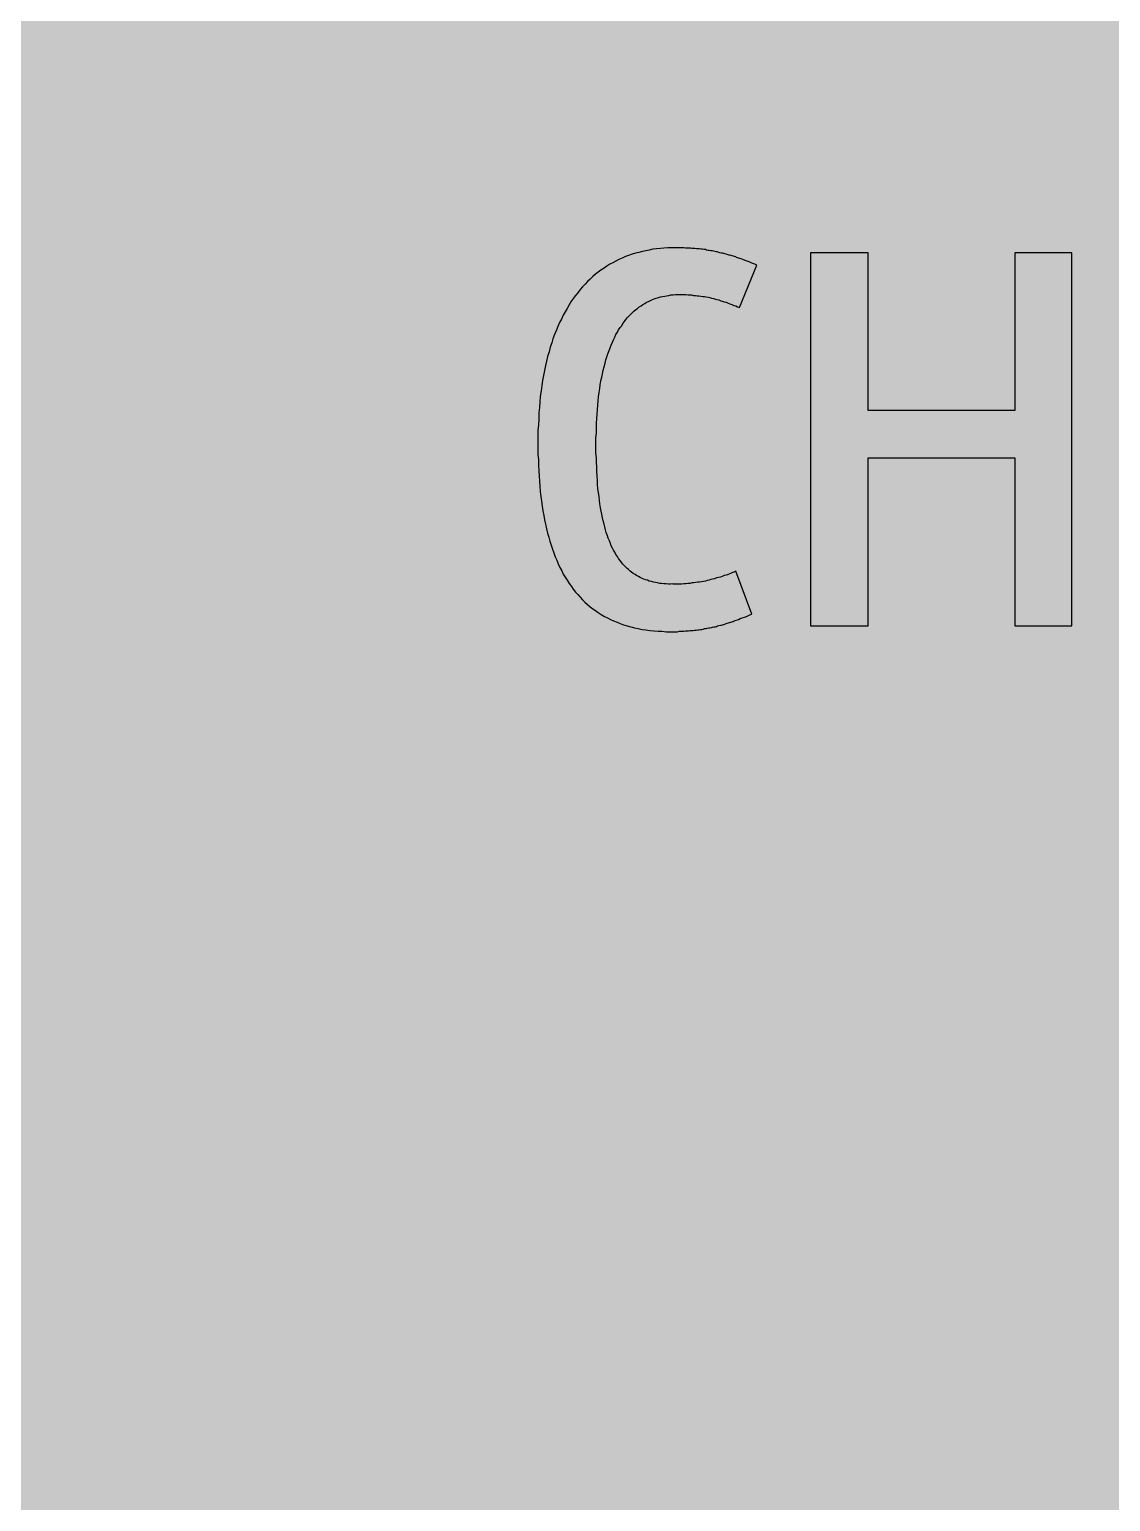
# Model space of a CAD drawing. Header units: millimetres. Extents: x 0 to 212, y 0 to 116.
# Drawn here: x 46.01 to 53.16, y 77.52 to 87.26 of the extents above; entities that cross this region are included whole.
import ezdxf

# ---------------------------------------------------------------- set-up
doc = ezdxf.new("R2010")
doc.units = ezdxf.units.MM

msp = doc.modelspace()

# ---------------------------------------------------------------- hatches: boundary and pattern name
for color, points in [(254, [(14.1633, 0.0536), (13.9878, 0.0533), (13.8125, 0.0559), (13.6373, 0.061), (13.462, 0.0686), (13.2893, 0.0787), (13.114, 0.0914), (12.9413, 0.1041), (12.7686, 0.1219), (12.5959, 0.1397), (12.4231, 0.16), (12.2504, 0.1829), (12.0777, 0.2057), (11.9075, 0.2337), (11.7373, 0.2616), (11.5672, 0.2921), (11.397, 0.3251), (11.2268, 0.3607), (11.0592, 0.3988), (10.8915, 0.4369), (10.7239, 0.4775), (10.5562, 0.5207), (10.3886, 0.5664), (10.2235, 0.6121), (10.0584, 0.6629), (9.8933, 0.7137), (9.7307, 0.7671), (9.5682, 0.8204), (9.4056, 0.8788), (9.2431, 0.9373), (9.083, 0.9982), (8.923, 1.0617), (8.763, 1.1252), (8.6055, 1.1938), (8.4455, 1.2624), (8.2906, 1.331), (8.1331, 1.4046), (7.9781, 1.4783), (7.8232, 1.5545), (7.6708, 1.6332), (7.5184, 1.7145), (7.366, 1.7958), (7.2161, 1.8796), (7.0663, 1.966), (6.919, 2.0523), (6.7716, 2.1438), (6.6243, 2.2352), (6.4795, 2.3266), (6.3348, 2.4232), (6.19, 2.5197), (6.0477, 2.6187), (5.908, 2.7178), (5.7683, 2.8194), (5.6286, 2.9235), (5.4915, 3.0302), (5.3543, 3.1369), (5.2197, 3.2461), (5.0851, 3.3579), (4.953, 3.4722), (4.8209, 3.5865), (4.6914, 3.7033), (4.5644, 3.8202), (4.4348, 3.9395), (4.3104, 4.0615), (4.1859, 4.1859), (4.0615, 4.3104), (3.9395, 4.4348), (3.8202, 4.5618), (3.7033, 4.6914), (3.5865, 4.8209), (3.4722, 4.953), (3.3579, 5.0851), (3.2487, 5.2197), (3.1369, 5.3543), (3.0302, 5.4915), (2.9235, 5.6286), (2.8194, 5.7683), (2.7178, 5.908), (2.6187, 6.0477), (2.5197, 6.19), (2.4232, 6.3348), (2.3266, 6.477), (2.2352, 6.6243), (2.1438, 6.7691), (2.0523, 6.919), (1.966, 7.0663), (1.8796, 7.2161), (1.7958, 7.366), (1.7145, 7.5184), (1.6332, 7.6708), (1.5545, 7.8232), (1.4783, 7.9781), (1.4046, 8.1331), (1.331, 8.2906), (1.2598, 8.4455), (1.1913, 8.603), (1.1252, 8.763), (1.0592, 8.923), (0.9982, 9.083), (0.9373, 9.2431), (0.8763, 9.4056), (0.8204, 9.5682), (0.7645, 9.7307), (0.7112, 9.8933), (0.6604, 10.0584), (0.6121, 10.2235), (0.5639, 10.3911), (0.5207, 10.5562), (0.4775, 10.7239), (0.4343, 10.8915), (0.3962, 11.0592), (0.3607, 11.2268), (0.3251, 11.397), (0.2921, 11.5672), (0.2616, 11.7373), (0.2311, 11.9075), (0.2057, 12.0802), (0.1803, 12.2504), (0.1575, 12.4231), (0.1372, 12.5959), (0.1194, 12.7686), (0.1041, 12.9413), (0.0889, 13.1166), (0.0787, 13.2893), (0.0686, 13.4645), (0.061, 13.6373), (0.0559, 13.8125), (0.0508, 13.9878), (0.0508, 14.163), (0.0522, 102.3592), (0.0508, 102.5322), (0.0559, 102.7074), (0.061, 102.8827), (0.0686, 103.058), (0.0787, 103.2307), (0.0889, 103.4059), (0.1041, 103.5787), (0.1194, 103.7514), (0.1372, 103.9241), (0.1575, 104.0968), (0.1803, 104.2695), (0.2057, 104.4423), (0.2311, 104.6124), (0.2616, 104.7826), (0.2921, 104.9528), (0.3251, 105.123), (0.3607, 105.2932), (0.3962, 105.4608), (0.4343, 105.6284), (0.4775, 105.7961), (0.5207, 105.9637), (0.5639, 106.1314), (0.6121, 106.2965), (0.6604, 106.4616), (0.7112, 106.6267), (0.7645, 106.7892), (0.8204, 106.9518), (0.8763, 107.1143), (0.9373, 107.2769), (0.9982, 107.4369), (1.0592, 107.5969), (1.1252, 107.757), (1.1913, 107.9144), (1.2598, 108.0745), (1.331, 108.2294), (1.4046, 108.3869), (1.4783, 108.5418), (1.5545, 108.6968), (1.6332, 108.8492), (1.7145, 109.0016), (1.7958, 109.154), (1.8796, 109.3038), (1.966, 109.4537), (2.0523, 109.601), (2.1438, 109.7483), (2.2352, 109.8956), (2.3266, 110.0404), (2.4232, 110.1852), (2.5197, 110.33), (2.6187, 110.4722), (2.7178, 110.6119), (2.8194, 110.7516), (2.9235, 110.8913), (3.0302, 111.0285), (3.1369, 111.1656), (3.2487, 111.3003), (3.3579, 111.4349), (3.4722, 111.567), (3.5865, 111.699), (3.7033, 111.8286), (3.8202, 111.9556), (3.9395, 112.0851), (4.0615, 112.2096), (4.1859, 112.334), (4.3104, 112.4585), (4.4348, 112.5804), (4.5644, 112.6998), (4.6914, 112.8166), (4.8209, 112.9335), (4.953, 113.0478), (5.0851, 113.1621), (5.2197, 113.2713), (5.3543, 113.3831), (5.4915, 113.4897), (5.6286, 113.5964), (5.7683, 113.7006), (5.908, 113.8022), (6.0477, 113.9012), (6.19, 114.0003), (6.3348, 114.0968), (6.4795, 114.1933), (6.6243, 114.2848), (6.7716, 114.3762), (6.919, 114.4676), (7.0663, 114.554), (7.2161, 114.6404), (7.366, 114.7242), (7.5184, 114.8055), (7.6708, 114.8867), (7.8232, 114.9655), (7.9781, 115.0417), (8.1331, 115.1153), (8.2906, 115.189), (8.4455, 115.2601), (8.6055, 115.3287), (8.763, 115.3947), (8.923, 115.4608), (9.083, 115.5217), (9.2431, 115.5827), (9.4056, 115.6437), (9.5682, 115.6995), (9.7307, 115.7554), (9.8933, 115.8088), (10.0584, 115.8596), (10.2235, 115.9078), (10.3886, 115.9561), (10.5562, 115.9993), (10.7239, 116.0424), (10.8915, 116.0856), (11.0592, 116.1237), (11.2268, 116.1593), (11.397, 116.1948), (11.5672, 116.2279), (11.7373, 116.2583), (11.9075, 116.2888), (12.0777, 116.3142), (12.2504, 116.3396), (12.4231, 116.3625), (12.5959, 116.3828), (12.7686, 116.4006), (12.9413, 116.4158), (13.114, 116.4311), (13.2893, 116.4412), (13.462, 116.4514), (13.6373, 116.459), (13.8125, 116.4641), (13.9878, 116.4692), (14.163, 116.4692), (197.6078, 116.4703), (197.7822, 116.4692), (197.9574, 116.4641), (198.1327, 116.459), (198.3054, 116.4514), (198.4807, 116.4412), (198.6534, 116.4311), (198.8287, 116.4158), (199.0014, 116.4006), (199.1741, 116.3828), (199.3468, 116.3625), (199.5195, 116.3396), (199.6897, 116.3142), (199.8624, 116.2888), (200.0326, 116.2583), (200.2028, 116.2279), (200.373, 116.1948), (200.5432, 116.1593), (200.7108, 116.1237), (200.8784, 116.0856), (201.0461, 116.0424), (201.2137, 115.9993), (201.3788, 115.9561), (201.5465, 115.9078), (201.7116, 115.8596), (201.8767, 115.8088), (202.0392, 115.7554), (202.2018, 115.6995), (202.3643, 115.6437), (202.5269, 115.5827), (202.6869, 115.5217), (202.8469, 115.4608), (203.007, 115.3947), (203.167, 115.3287), (203.3245, 115.2601), (203.4794, 115.189), (203.6369, 115.1153), (203.7918, 115.0417), (203.9468, 114.9655), (204.0992, 114.8867), (204.2516, 114.8055), (204.404, 114.7242), (204.5538, 114.6404), (204.7037, 114.554), (204.8535, 114.4676), (205.0009, 114.3762), (205.1456, 114.2848), (205.293, 114.1933), (205.4352, 114.0968), (205.58, 114.0003), (205.7222, 113.9012), (205.8619, 113.8022), (206.0016, 113.7006), (206.1413, 113.5964), (206.2785, 113.4897), (206.4156, 113.3831), (206.5503, 113.2713), (206.6849, 113.1621), (206.817, 113.0478), (206.949, 112.9335), (207.0786, 112.8166), (207.2081, 112.6998), (207.3351, 112.5804), (207.4596, 112.4585), (207.584, 112.334), (207.7085, 112.2096), (207.8304, 112.0851), (207.9498, 111.9556), (208.0666, 111.8286), (208.1835, 111.699), (208.2978, 111.567), (208.4121, 111.4349), (208.5238, 111.3003), (208.6331, 111.1656), (208.7397, 111.0285), (208.8464, 110.8913), (208.9506, 110.7516), (209.0522, 110.6119), (209.1512, 110.4722), (209.2503, 110.33), (209.3468, 110.1852), (209.4433, 110.0404), (209.5348, 109.8956), (209.6262, 109.7483), (209.7176, 109.601), (209.804, 109.4537), (209.8904, 109.3038), (209.9742, 109.154), (210.0555, 109.0016), (210.1367, 108.8492), (210.2155, 108.6968), (210.2917, 108.5418), (210.3653, 108.3869), (210.439, 108.2294), (210.5076, 108.0745), (210.5762, 107.9144), (210.6447, 107.757), (210.7082, 107.5969), (210.7717, 107.4369), (210.8327, 107.2769), (210.8911, 107.1143), (210.9495, 106.9518), (211.0029, 106.7892), (211.0562, 106.6267), (211.107, 106.4616), (211.1578, 106.2965), (211.2035, 106.1314), (211.2493, 105.9637), (211.2924, 105.7961), (211.3331, 105.6284), (211.3712, 105.4608), (211.4093, 105.2932), (211.4448, 105.123), (211.4779, 104.9528), (211.5083, 104.7826), (211.5363, 104.6124), (211.5642, 104.4423), (211.5871, 104.2695), (211.6099, 104.0968), (211.6303, 103.9241), (211.648, 103.7514), (211.6658, 103.5787), (211.6785, 103.4059), (211.6912, 103.2307), (211.7014, 103.058), (211.709, 102.8827), (211.7141, 102.7074), (211.7166, 102.5322), (211.7166, 102.3569), (211.7189, 14.1647), (211.7166, 13.9878), (211.7141, 13.8125), (211.709, 13.6373), (211.7014, 13.4645), (211.6912, 13.2893), (211.6785, 13.1166), (211.6658, 12.9413), (211.648, 12.7686), (211.6303, 12.5959), (211.6099, 12.4231), (211.5871, 12.2504), (211.5642, 12.0802), (211.5363, 11.9075), (211.5083, 11.7373), (211.4779, 11.5672), (211.4448, 11.397), (211.4093, 11.2268), (211.3712, 11.0592), (211.3331, 10.8915), (211.2924, 10.7239), (211.2493, 10.5562), (211.2035, 10.3911), (211.1578, 10.2235), (211.107, 10.0584), (211.0562, 9.8933), (211.0029, 9.7307), (210.9495, 9.5682), (210.8911, 9.4056), (210.8327, 9.2431), (210.7717, 9.083), (210.7082, 8.923), (210.6447, 8.763), (210.5762, 8.603), (210.5076, 8.4455), (210.439, 8.2906), (210.3653, 8.1331), (210.2917, 7.9781), (210.2155, 7.8232), (210.1367, 7.6708), (210.0555, 7.5184), (209.9742, 7.366), (209.8904, 7.2161), (209.804, 7.0663), (209.7176, 6.919), (209.6262, 6.7691), (209.5348, 6.6243), (209.4433, 6.477), (209.3468, 6.3348), (209.2503, 6.19), (209.1512, 6.0477), (209.0522, 5.908), (208.9506, 5.7683), (208.8464, 5.6286), (208.7397, 5.4915), (208.6331, 5.3543), (208.5238, 5.2197), (208.4121, 5.0851), (208.2978, 4.953), (208.1835, 4.8209), (208.0666, 4.6914), (207.9498, 4.5618), (207.8304, 4.4348), (207.7085, 4.3104), (207.584, 4.1859), (207.4596, 4.0615), (207.3351, 3.9395), (207.2081, 3.8202), (207.0786, 3.7033), (206.949, 3.5865), (206.817, 3.4722), (206.6849, 3.3579), (206.5503, 3.2461), (206.4156, 3.1369), (206.2785, 3.0302), (206.1413, 2.9235), (206.0016, 2.8194), (205.8619, 2.7178), (205.7222, 2.6187), (205.58, 2.5197), (205.4352, 2.4232), (205.293, 2.3266), (205.1456, 2.2352), (205.0009, 2.1438), (204.8535, 2.0523), (204.7037, 1.966), (204.5538, 1.8796), (204.404, 1.7958), (204.2516, 1.7145), (204.0992, 1.6332), (203.9468, 1.5545), (203.7918, 1.4783), (203.6369, 1.4046), (203.4794, 1.331), (203.3245, 1.2624), (203.167, 1.1938), (203.007, 1.1252), (202.8469, 1.0617), (202.6869, 0.9982), (202.5269, 0.9373), (202.3643, 0.8788), (202.2018, 0.8204), (202.0392, 0.7671), (201.8767, 0.7137), (201.7116, 0.6629), (201.5465, 0.6121), (201.3788, 0.5664), (201.2137, 0.5207), (201.0461, 0.4775), (200.8784, 0.4369), (200.7108, 0.3988), (200.5432, 0.3607), (200.373, 0.3251), (200.2028, 0.2921), (200.0326, 0.2616), (199.8624, 0.2337), (199.6897, 0.2057), (199.5195, 0.1829), (199.3468, 0.16), (199.1741, 0.1397), (199.0014, 0.1219), (198.8287, 0.1041), (198.6534, 0.0914), (198.4807, 0.0787), (198.3054, 0.0686), (198.1327, 0.061), (197.9574, 0.0559), (197.7822, 0.0533), (197.6069, 0.0533)]), (144, [(22.1008, 92.6578), (75.0175, 92.6578), (75.0175, 22.1022), (22.1008, 22.1022)]), (254, [(50.2638, 83.5875), (50.2463, 83.5863), (50.2336, 83.5863), (50.2183, 83.5889), (50.2031, 83.5889), (50.1879, 83.5914), (50.1752, 83.5914), (50.1599, 83.5939), (50.1472, 83.5965), (50.1345, 83.599), (50.1218, 83.6041), (50.1066, 83.6066), (50.0939, 83.6117), (50.0812, 83.6143), (50.071, 83.6193), (50.0583, 83.6244), (50.0456, 83.6295), (50.0355, 83.6371), (50.0228, 83.6422), (50.0126, 83.6498), (49.9999, 83.6574), (49.9897, 83.6651), (49.9796, 83.6727), (49.9694, 83.6828), (49.9593, 83.6905), (49.9491, 83.7006), (49.9389, 83.7108), (49.9288, 83.7209), (49.9212, 83.7336), (49.911, 83.7438), (49.9034, 83.7565), (49.8958, 83.7692), (49.8856, 83.7819), (49.878, 83.7971), (49.8704, 83.8098), (49.8627, 83.8251), (49.8551, 83.8403), (49.85, 83.8556), (49.8424, 83.8733), (49.8348, 83.8911), (49.8297, 83.9064), (49.8221, 83.9267), (49.817, 83.9445), (49.8119, 83.9648), (49.8069, 83.9826), (49.8018, 84.0054), (49.7967, 84.0257), (49.7916, 84.0486), (49.7891, 84.0689), (49.784, 84.0918), (49.7789, 84.1172), (49.7764, 84.14), (49.7738, 84.1654), (49.7713, 84.1908), (49.7662, 84.2188), (49.7637, 84.2442), (49.7637, 84.2721), (49.7611, 84.3026), (49.7586, 84.3305), (49.7586, 84.361), (49.7561, 84.3915), (49.7561, 84.422), (49.7535, 84.455), (49.7535, 84.488), (49.7535, 84.521), (49.7535, 84.5541), (49.7561, 84.5871), (49.7561, 84.6201), (49.7561, 84.6506), (49.7586, 84.6811), (49.7611, 84.7115), (49.7637, 84.742), (49.7662, 84.77), (49.7688, 84.7979), (49.7713, 84.8258), (49.7738, 84.8538), (49.7789, 84.8792), (49.7815, 84.9046), (49.7865, 84.93), (49.7916, 84.9554), (49.7967, 84.9782), (49.8018, 85.0011), (49.8069, 85.024), (49.8145, 85.0468), (49.8196, 85.0697), (49.8246, 85.09), (49.8323, 85.1103), (49.8399, 85.1306), (49.8475, 85.1484), (49.8551, 85.1662), (49.8627, 85.1865), (49.8704, 85.2018), (49.878, 85.2195), (49.8856, 85.2373), (49.8958, 85.2526), (49.9034, 85.2678), (49.9135, 85.283), (49.9237, 85.2957), (49.9313, 85.311), (49.9415, 85.3237), (49.9516, 85.3364), (49.9618, 85.3491), (49.972, 85.3592), (49.9847, 85.3719), (49.9948, 85.3821), (50.005, 85.3923), (50.0177, 85.4024), (50.0278, 85.41), (50.0405, 85.4202), (50.0532, 85.4278), (50.0634, 85.4354), (50.0761, 85.4431), (50.0888, 85.4507), (50.1015, 85.4558), (50.1142, 85.4634), (50.1269, 85.4685), (50.1396, 85.4735), (50.1523, 85.4786), (50.1675, 85.4812), (50.1802, 85.4862), (50.1929, 85.4888), (50.2082, 85.4913), (50.2209, 85.4939), (50.2361, 85.4964), (50.2488, 85.4989), (50.2641, 85.4989), (50.2793, 85.5015), (50.2945, 85.5015), (50.3072, 85.5015), (50.3225, 85.5015), (50.3352, 85.5015), (50.3479, 85.5015), (50.3606, 85.4989), (50.3733, 85.4989), (50.386, 85.4989), (50.3987, 85.4964), (50.4114, 85.4964), (50.4241, 85.4939), (50.4342, 85.4939), (50.4469, 85.4913), (50.4596, 85.4888), (50.4723, 85.4888), (50.4825, 85.4862), (50.4952, 85.4837), (50.5079, 85.4812), (50.5181, 85.4786), (50.5308, 85.4761), (50.5435, 85.471), (50.5536, 85.4685), (50.5663, 85.4659), (50.579, 85.4608), (50.5892, 85.4583), (50.6019, 85.4532), (50.6146, 85.4507), (50.6273, 85.4456), (50.64, 85.4405), (50.6527, 85.4354), (50.6654, 85.4304), (50.6781, 85.4278), (50.6908, 85.4202), (50.7035, 85.4151), (50.818, 85.6971), (50.8051, 85.7021), (50.7924, 85.7072), (50.7797, 85.7123), (50.767, 85.7174), (50.7543, 85.7225), (50.7416, 85.7275), (50.7263, 85.7326), (50.7136, 85.7377), (50.706, 85.7402), (50.6984, 85.7428), (50.6908, 85.7453), (50.6832, 85.7479), (50.6781, 85.7504), (50.6705, 85.7529), (50.6628, 85.7555), (50.6552, 85.758), (50.6476, 85.7606), (50.64, 85.7631), (50.6324, 85.7631), (50.6222, 85.7656), (50.6146, 85.7682), (50.607, 85.7707), (50.5993, 85.7733), (50.5917, 85.7758), (50.5816, 85.7758), (50.5739, 85.7783), (50.5663, 85.7809), (50.5562, 85.7834), (50.5485, 85.7834), (50.5409, 85.786), (50.5308, 85.7885), (50.5231, 85.791), (50.513, 85.791), (50.5028, 85.7936), (50.4952, 85.7936), (50.485, 85.7961), (50.4774, 85.7987), (50.4673, 85.7987), (50.4571, 85.8012), (50.4469, 85.8012), (50.4368, 85.8037), (50.4292, 85.8037), (50.419, 85.8037), (50.4088, 85.8063), (50.3987, 85.8063), (50.3885, 85.8063), (50.3784, 85.8088), (50.3682, 85.8088), (50.3555, 85.8088), (50.3453, 85.8088), (50.3352, 85.8114), (50.325, 85.8114), (50.3149, 85.8114), (50.3022, 85.8114), (50.292, 85.8114), (50.2793, 85.8114), (50.2539, 85.8114), (50.2285, 85.8114), (50.2031, 85.8088), (50.1802, 85.8063), (50.1548, 85.8037), (50.1294, 85.8012), (50.1066, 85.7961), (50.0837, 85.791), (50.0609, 85.786), (50.038, 85.7809), (50.0151, 85.7758), (49.9923, 85.7682), (49.9694, 85.7606), (49.9491, 85.7529), (49.9262, 85.7428), (49.9059, 85.7326), (49.8856, 85.7225), (49.8653, 85.7123), (49.845, 85.7021), (49.8246, 85.6894), (49.8069, 85.6767), (49.7865, 85.664), (49.7688, 85.6488), (49.751, 85.6361), (49.7332, 85.6209), (49.7154, 85.6031), (49.6976, 85.5878), (49.6824, 85.5701), (49.6646, 85.5523), (49.6494, 85.5345), (49.6341, 85.5142), (49.6189, 85.4964), (49.6037, 85.4761), (49.5884, 85.4532), (49.5757, 85.4329), (49.563, 85.41), (49.5503, 85.3872), (49.5376, 85.3643), (49.5249, 85.3389), (49.5122, 85.3161), (49.5021, 85.2907), (49.4894, 85.2627), (49.4792, 85.2373), (49.469, 85.2094), (49.4614, 85.1814), (49.4513, 85.1535), (49.4436, 85.123), (49.4335, 85.0925), (49.4259, 85.0621), (49.4208, 85.0316), (49.4132, 84.9986), (49.4055, 84.9655), (49.4005, 84.9325), (49.3954, 84.8995), (49.3903, 84.8639), (49.3852, 84.8284), (49.3827, 84.7928), (49.3801, 84.7547), (49.3751, 84.7192), (49.3751, 84.6785), (49.3725, 84.6404), (49.37, 84.6023), (49.37, 84.5617), (49.37, 84.521), (49.37, 84.4829), (49.37, 84.4448), (49.3725, 84.4093), (49.3725, 84.3712), (49.3751, 84.3356), (49.3776, 84.3026), (49.3801, 84.267), (49.3827, 84.234), (49.3852, 84.1985), (49.3878, 84.1654), (49.3928, 84.135), (49.3979, 84.1019), (49.403, 84.0715), (49.4081, 84.041), (49.4132, 84.0105), (49.4208, 83.9826), (49.4259, 83.9521), (49.4335, 83.9241), (49.4411, 83.8962), (49.4487, 83.8708), (49.4563, 83.8429), (49.4665, 83.8175), (49.4741, 83.7921), (49.4843, 83.7667), (49.4944, 83.7438), (49.5046, 83.7209), (49.5148, 83.6955), (49.5275, 83.6752), (49.5376, 83.6524), (49.5503, 83.632), (49.563, 83.6117), (49.5757, 83.5914), (49.591, 83.5711), (49.6037, 83.5533), (49.6189, 83.533), (49.6341, 83.5177), (49.6494, 83.5), (49.6646, 83.4822), (49.6799, 83.4669), (49.6976, 83.4517), (49.7154, 83.4365), (49.7332, 83.4238), (49.751, 83.4111), (49.7688, 83.3984), (49.7891, 83.3857), (49.8094, 83.373), (49.8297, 83.3628), (49.85, 83.3526), (49.8704, 83.3425), (49.8932, 83.3349), (49.9135, 83.3247), (49.9364, 83.3171), (49.9593, 83.3095), (49.9847, 83.3044), (50.0075, 83.2968), (50.0329, 83.2917), (50.0583, 83.2866), (50.0837, 83.2841), (50.1091, 83.279), (50.1371, 83.2764), (50.165, 83.2739), (50.1904, 83.2739), (50.2209, 83.2714), (50.2488, 83.2714), (50.259, 83.2714), (50.2717, 83.2714), (50.2818, 83.2714), (50.292, 83.2714), (50.3047, 83.2739), (50.3149, 83.2739), (50.325, 83.2739), (50.3352, 83.2739), (50.3453, 83.2764), (50.3555, 83.2764), (50.3657, 83.2764), (50.3758, 83.279), (50.386, 83.279), (50.3961, 83.279), (50.4063, 83.2815), (50.4165, 83.2815), (50.4266, 83.2841), (50.4342, 83.2841), (50.4444, 83.2866), (50.4546, 83.2866), (50.4622, 83.2891), (50.4723, 83.2917), (50.4825, 83.2917), (50.4901, 83.2942), (50.5003, 83.2968), (50.5079, 83.2968), (50.5181, 83.2993), (50.5257, 83.3018), (50.5333, 83.3044), (50.5435, 83.3044), (50.5511, 83.3069), (50.5587, 83.3095), (50.5663, 83.312), (50.5765, 83.3145), (50.5841, 83.3145), (50.5917, 83.3171), (50.5993, 83.3196), (50.607, 83.3222), (50.6146, 83.3247), (50.6222, 83.3272), (50.6298, 83.3298), (50.6374, 83.3323), (50.6451, 83.3349), (50.6527, 83.3374), (50.6603, 83.3399), (50.6679, 83.3425), (50.6755, 83.345), (50.6806, 83.3476), (50.6959, 83.3526), (50.7086, 83.3577), (50.7213, 83.3628), (50.7365, 83.3679), (50.7492, 83.373), (50.7619, 83.378), (50.7721, 83.3831), (50.7848, 83.3882), (50.6801, 83.6715), (50.6654, 83.6651), (50.6527, 83.66), (50.64, 83.6549), (50.6273, 83.6498), (50.6146, 83.6447), (50.6019, 83.6422), (50.5892, 83.6371), (50.5765, 83.632), (50.5638, 83.6295), (50.5511, 83.627), (50.5384, 83.6219), (50.5257, 83.6193), (50.513, 83.6168), (50.5028, 83.6117), (50.4901, 83.6092), (50.4774, 83.6066), (50.4647, 83.6041), (50.452, 83.6016), (50.4393, 83.599), (50.4266, 83.599), (50.4139, 83.5965), (50.4012, 83.5939), (50.3885, 83.5939), (50.3758, 83.5914), (50.3606, 83.5914), (50.3479, 83.5889), (50.3352, 83.5889), (50.3199, 83.5863), (50.3072, 83.5863), (50.292, 83.5863), (50.2768, 83.5863), (50.2615, 83.5863)]), (254, [(52.9029, 83.3092), (52.9029, 85.7786), (52.5254, 85.7786), (52.5254, 84.734), (51.5553, 84.734), (51.5553, 85.7786), (51.1736, 85.7786), (51.1736, 83.3092), (51.5553, 83.3092), (51.5553, 84.4225), (52.5254, 84.4225), (52.5254, 83.3092)])]:
    msp.add_hatch(color=color).paths.add_polyline_path(points)
h = msp.add_hatch(color=254)
h.paths.add_polyline_path([(48.9839, 83.3092), (48.9839, 83.5738), (48.7355, 83.5738), (48.7355, 85.514), (48.9839, 85.514), (48.9839, 85.7786), (48.1115, 85.7786), (48.1115, 85.514), (48.3553, 85.514), (48.3553, 83.5738), (48.1115, 83.5738), (48.1115, 83.3092)])
h.paths.add_polyline_path([(48.5567, 86.0143), (49.1024, 86.4842), (48.6061, 86.4842), (48.2381, 86.0143)], flags=16)
h = msp.add_hatch(color=254)
edge = h.paths.add_edge_path()
edge.add_line((47.7241, 85.0618), (47.7215, 85.0849))
edge.add_line((47.7215, 85.0849), (47.7215, 85.1078))
edge.add_line((47.7215, 85.1078), (47.7215, 85.1306))
edge.add_line((47.7215, 85.1306), (47.719, 85.1535))
edge.add_line((47.719, 85.1535), (47.719, 85.1764))
edge.add_line((47.719, 85.1764), (47.7164, 85.1967))
edge.add_line((47.7164, 85.1967), (47.7139, 85.2195))
edge.add_line((47.7139, 85.2195), (47.7088, 85.2399))
edge.add_line((47.7088, 85.2399), (47.7063, 85.2602))
edge.add_line((47.7063, 85.2602), (47.7037, 85.2805))
edge.add_line((47.7037, 85.2805), (47.6987, 85.2983))
edge.add_line((47.6987, 85.2983), (47.6936, 85.3186))
edge.add_line((47.6936, 85.3186), (47.6885, 85.3364))
edge.add_line((47.6885, 85.3364), (47.6834, 85.3542))
edge.add_line((47.6834, 85.3542), (47.6783, 85.3719))
edge.add_line((47.6783, 85.3719), (47.6707, 85.3897))
edge.add_line((47.6707, 85.3897), (47.6656, 85.4075))
edge.add_line((47.6656, 85.4075), (47.658, 85.4227))
edge.add_line((47.658, 85.4227), (47.6504, 85.4405))
edge.add_line((47.6504, 85.4405), (47.6428, 85.4558))
edge.add_line((47.6428, 85.4558), (47.6352, 85.471))
edge.add_line((47.6352, 85.471), (47.625, 85.4862))
edge.add_line((47.625, 85.4862), (47.6148, 85.4989))
edge.add_line((47.6148, 85.4989), (47.6072, 85.5142))
edge.add_line((47.6072, 85.5142), (47.5971, 85.5269))
edge.add_line((47.5971, 85.5269), (47.5869, 85.5396))
edge.add_line((47.5869, 85.5396), (47.5742, 85.5548))
edge.add_line((47.5742, 85.5548), (47.564, 85.565))
edge.add_line((47.564, 85.565), (47.5513, 85.5777))
edge.add_line((47.5513, 85.5777), (47.5412, 85.5904))
edge.add_line((47.5412, 85.5904), (47.5285, 85.6005))
edge.add_line((47.5285, 85.6005), (47.5158, 85.6132))
edge.add_line((47.5158, 85.6132), (47.5005, 85.6234))
edge.add_line((47.5005, 85.6234), (47.4878, 85.6336))
edge.add_line((47.4878, 85.6336), (47.4726, 85.6437))
edge.add_line((47.4726, 85.6437), (47.4599, 85.6513))
edge.add_line((47.4599, 85.6513), (47.4447, 85.6615))
edge.add_line((47.4447, 85.6615), (47.4294, 85.6691))
edge.add_line((47.4294, 85.6691), (47.4116, 85.6793))
edge.add_line((47.4116, 85.6793), (47.3964, 85.6869))
edge.add_line((47.3964, 85.6869), (47.3786, 85.6945))
edge.add_line((47.3786, 85.6945), (47.3608, 85.7021))
edge.add_line((47.3608, 85.7021), (47.3456, 85.7072))
edge.add_line((47.3456, 85.7072), (47.3253, 85.7148))
edge.add_line((47.3253, 85.7148), (47.3075, 85.7199))
edge.add_line((47.3075, 85.7199), (47.2897, 85.7275))
edge.add_line((47.2897, 85.7275), (47.2694, 85.7326))
edge.add_line((47.2694, 85.7326), (47.2491, 85.7377))
edge.add_line((47.2491, 85.7377), (47.2288, 85.7428))
edge.add_line((47.2288, 85.7428), (47.2084, 85.7479))
edge.add_line((47.2084, 85.7479), (47.1881, 85.7504))
edge.add_line((47.1881, 85.7504), (47.1653, 85.7555))
edge.add_line((47.1653, 85.7555), (47.1449, 85.758))
edge.add_line((47.1449, 85.758), (47.1221, 85.7631))
edge.add_line((47.1221, 85.7631), (47.0992, 85.7656))
edge.add_line((47.0992, 85.7656), (47.0764, 85.7682))
edge.add_line((47.0764, 85.7682), (47.051, 85.7707))
edge.add_line((47.051, 85.7707), (47.0281, 85.7707))
edge.add_line((47.0281, 85.7707), (47.0027, 85.7733))
edge.add_line((47.0027, 85.7733), (46.9773, 85.7758))
edge.add_line((46.9773, 85.7758), (46.9519, 85.7758))
edge.add_line((46.9519, 85.7758), (46.9265, 85.7758))
edge.add_line((46.9265, 85.7758), (46.8986, 85.7783))
edge.add_line((46.8986, 85.7783), (46.8732, 85.7783))
edge.add_line((46.8732, 85.7783), (46.2347, 85.7786))
edge.add_line((46.2347, 85.7786), (46.2347, 83.3092))
edge.add_line((46.2347, 83.3092), (46.6164, 83.3092))
edge.add_line((46.6164, 83.3092), (46.6164, 84.3068))
edge.add_line((46.6164, 84.3068), (46.8986, 84.3068))
edge.add_line((46.8986, 84.3068), (47.4416, 83.3092))
edge.add_line((47.4416, 83.3092), (47.8649, 83.3092))
edge.add_line((47.8649, 83.3092), (47.2832, 84.359))
edge.add_line((47.2832, 84.359), (47.2923, 84.361))
edge.add_line((47.2923, 84.361), (47.305, 84.3661))
edge.add_line((47.305, 84.3661), (47.3151, 84.3712))
edge.add_line((47.3151, 84.3712), (47.3278, 84.3763))
edge.add_line((47.3278, 84.3763), (47.338, 84.3813))
edge.add_line((47.338, 84.3813), (47.3481, 84.3864))
edge.add_line((47.3481, 84.3864), (47.3608, 84.3915))
edge.add_line((47.3608, 84.3915), (47.371, 84.3991))
edge.add_line((47.371, 84.3991), (47.3812, 84.4042))
edge.add_line((47.3812, 84.4042), (47.3913, 84.4093))
edge.add_line((47.3913, 84.4093), (47.4015, 84.4169))
edge.add_line((47.4015, 84.4169), (47.4116, 84.422))
edge.add_line((47.4116, 84.422), (47.4218, 84.4296))
edge.add_line((47.4218, 84.4296), (47.432, 84.4372))
edge.add_line((47.432, 84.4372), (47.4421, 84.4448))
edge.add_line((47.4421, 84.4448), (47.4523, 84.4499))
edge.add_line((47.4523, 84.4499), (47.4624, 84.4575))
edge.add_line((47.4624, 84.4575), (47.4726, 84.4652))
edge.add_line((47.4726, 84.4652), (47.4828, 84.4728))
edge.add_line((47.4828, 84.4728), (47.4929, 84.4829))
edge.add_line((47.4929, 84.4829), (47.5005, 84.4906))
edge.add_line((47.5005, 84.4906), (47.5107, 84.4982))
edge.add_line((47.5107, 84.4982), (47.5183, 84.5083))
edge.add_line((47.5183, 84.5083), (47.5285, 84.516))
edge.add_line((47.5285, 84.516), (47.5361, 84.5261))
edge.add_line((47.5361, 84.5261), (47.5463, 84.5337))
edge.add_line((47.5463, 84.5337), (47.5539, 84.5439))
edge.add_line((47.5539, 84.5439), (47.5615, 84.5541))
edge.add_line((47.5615, 84.5541), (47.5691, 84.5642))
edge.add_line((47.5691, 84.5642), (47.5793, 84.5744))
edge.add_line((47.5793, 84.5744), (47.5869, 84.5845))
edge.add_line((47.5869, 84.5845), (47.5945, 84.5947))
edge.add_line((47.5945, 84.5947), (47.5996, 84.6074))
edge.add_line((47.5996, 84.6074), (47.6072, 84.6176))
edge.add_line((47.6072, 84.6176), (47.6148, 84.6277))
edge.add_line((47.6148, 84.6277), (47.6225, 84.6404))
edge.add_line((47.6225, 84.6404), (47.6275, 84.6531))
edge.add_line((47.6275, 84.6531), (47.6352, 84.6633))
edge.add_line((47.6352, 84.6633), (47.6402, 84.676))
edge.add_line((47.6402, 84.676), (47.6479, 84.6887))
edge.add_line((47.6479, 84.6887), (47.6529, 84.7014))
edge.add_line((47.6529, 84.7014), (47.658, 84.7141))
edge.add_line((47.658, 84.7141), (47.6631, 84.7268))
edge.add_line((47.6631, 84.7268), (47.6707, 84.742))
edge.add_line((47.6707, 84.742), (47.6733, 84.7547))
edge.add_line((47.6733, 84.7547), (47.6783, 84.7674))
edge.add_line((47.6783, 84.7674), (47.6834, 84.7827))
edge.add_line((47.6834, 84.7827), (47.6885, 84.7979))
edge.add_line((47.6885, 84.7979), (47.691, 84.8106))
edge.add_line((47.691, 84.8106), (47.6961, 84.8258))
edge.add_line((47.6961, 84.8258), (47.6987, 84.8411))
edge.add_line((47.6987, 84.8411), (47.7037, 84.8563))
edge.add_line((47.7037, 84.8563), (47.7063, 84.8716))
edge.add_line((47.7063, 84.8716), (47.7088, 84.8893))
edge.add_line((47.7088, 84.8893), (47.7114, 84.9046))
edge.add_line((47.7114, 84.9046), (47.7139, 84.9198))
edge.add_line((47.7139, 84.9198), (47.7164, 84.9376))
edge.add_line((47.7164, 84.9376), (47.719, 84.9528))
edge.add_line((47.719, 84.9528), (47.719, 84.9706))
edge.add_line((47.719, 84.9706), (47.7215, 84.9884))
edge.add_line((47.7215, 84.9884), (47.7215, 85.0062))
edge.add_line((47.7215, 85.0062), (47.7215, 85.024))
edge.add_line((47.7215, 85.024), (47.7215, 85.0417))
edge.add_line((47.7215, 85.0417), (47.7241, 85.0595))
edge = h.paths.add_edge_path(flags=16)
edge.add_line((47.3357, 85.0618), (47.3354, 85.0443))
edge.add_line((47.3354, 85.0443), (47.3329, 85.0265))
edge.add_line((47.3329, 85.0265), (47.3329, 85.0113))
edge.add_line((47.3329, 85.0113), (47.3329, 84.9935))
edge.add_line((47.3329, 84.9935), (47.3304, 84.9782))
edge.add_line((47.3304, 84.9782), (47.3304, 84.963))
edge.add_line((47.3304, 84.963), (47.3278, 84.9478))
edge.add_line((47.3278, 84.9478), (47.3278, 84.9351))
edge.add_line((47.3278, 84.9351), (47.3253, 84.9198))
edge.add_line((47.3253, 84.9198), (47.3227, 84.9071))
edge.add_line((47.3227, 84.9071), (47.3202, 84.8919))
edge.add_line((47.3202, 84.8919), (47.3177, 84.8792))
edge.add_line((47.3177, 84.8792), (47.3151, 84.8665))
edge.add_line((47.3151, 84.8665), (47.3126, 84.8538))
edge.add_line((47.3126, 84.8538), (47.3075, 84.8436))
edge.add_line((47.3075, 84.8436), (47.305, 84.8309))
edge.add_line((47.305, 84.8309), (47.3024, 84.8208))
edge.add_line((47.3024, 84.8208), (47.2973, 84.8081))
edge.add_line((47.2973, 84.8081), (47.2923, 84.7979))
edge.add_line((47.2923, 84.7979), (47.2897, 84.7877))
edge.add_line((47.2897, 84.7877), (47.2846, 84.7776))
edge.add_line((47.2846, 84.7776), (47.2796, 84.7674))
edge.add_line((47.2796, 84.7674), (47.2745, 84.7598))
edge.add_line((47.2745, 84.7598), (47.2694, 84.7496))
edge.add_line((47.2694, 84.7496), (47.2643, 84.7395))
edge.add_line((47.2643, 84.7395), (47.2592, 84.7319))
edge.add_line((47.2592, 84.7319), (47.2516, 84.7242))
edge.add_line((47.2516, 84.7242), (47.2465, 84.7166))
edge.add_line((47.2465, 84.7166), (47.2415, 84.709))
edge.add_line((47.2415, 84.709), (47.2338, 84.7014))
edge.add_line((47.2338, 84.7014), (47.2288, 84.6938))
edge.add_line((47.2288, 84.6938), (47.2211, 84.6861))
edge.add_line((47.2211, 84.6861), (47.2135, 84.6811))
edge.add_line((47.2135, 84.6811), (47.2059, 84.6734))
edge.add_line((47.2059, 84.6734), (47.2008, 84.6684))
edge.add_line((47.2008, 84.6684), (47.1932, 84.6633))
edge.add_line((47.1932, 84.6633), (47.1856, 84.6582))
edge.add_line((47.1856, 84.6582), (47.1754, 84.6531))
edge.add_line((47.1754, 84.6531), (47.1678, 84.648))
edge.add_line((47.1678, 84.648), (47.1602, 84.643))
edge.add_line((47.1602, 84.643), (47.1526, 84.6379))
edge.add_line((47.1526, 84.6379), (47.1424, 84.6328))
edge.add_line((47.1424, 84.6328), (47.1348, 84.6303))
edge.add_line((47.1348, 84.6303), (47.1246, 84.6252))
edge.add_line((47.1246, 84.6252), (47.117, 84.6226))
edge.add_line((47.117, 84.6226), (47.1068, 84.6201))
edge.add_line((47.1068, 84.6201), (47.0992, 84.615))
edge.add_line((47.0992, 84.615), (47.0891, 84.6125))
edge.add_line((47.0891, 84.6125), (47.0789, 84.6099))
edge.add_line((47.0789, 84.6099), (47.0687, 84.6074))
edge.add_line((47.0687, 84.6074), (47.0586, 84.6049))
edge.add_line((47.0586, 84.6049), (47.0484, 84.6023))
edge.add_line((47.0484, 84.6023), (47.0383, 84.6023))
edge.add_line((47.0383, 84.6023), (47.0281, 84.5998))
edge.add_line((47.0281, 84.5998), (47.0179, 84.5972))
edge.add_line((47.0179, 84.5972), (47.0052, 84.5972))
edge.add_line((47.0052, 84.5972), (46.9951, 84.5947))
edge.add_line((46.9951, 84.5947), (46.9849, 84.5947))
edge.add_line((46.9849, 84.5947), (46.9722, 84.5947))
edge.add_line((46.9722, 84.5947), (46.9621, 84.5922))
edge.add_line((46.9621, 84.5922), (46.9494, 84.5922))
edge.add_line((46.9494, 84.5922), (46.9367, 84.5922))
edge.add_line((46.9367, 84.5922), (46.9265, 84.5922))
edge.add_line((46.9265, 84.5922), (46.9138, 84.5922))
edge.add_line((46.9138, 84.5922), (46.6164, 84.5933))
edge.add_line((46.6164, 84.5933), (46.6164, 85.4989))
edge.add_line((46.6164, 85.4989), (46.9124, 85.4989))
edge.add_line((46.9124, 85.4989), (46.924, 85.4964))
edge.add_line((46.924, 85.4964), (46.9341, 85.4964))
edge.add_line((46.9341, 85.4964), (46.9468, 85.4964))
edge.add_line((46.9468, 85.4964), (46.9595, 85.4964))
edge.add_line((46.9595, 85.4964), (46.9697, 85.4964))
edge.add_line((46.9697, 85.4964), (46.9824, 85.4939))
edge.add_line((46.9824, 85.4939), (46.9925, 85.4939))
edge.add_line((46.9925, 85.4939), (47.0027, 85.4939))
edge.add_line((47.0027, 85.4939), (47.0154, 85.4913))
edge.add_line((47.0154, 85.4913), (47.0256, 85.4888))
edge.add_line((47.0256, 85.4888), (47.0357, 85.4888))
edge.add_line((47.0357, 85.4888), (47.0459, 85.4862))
edge.add_line((47.0459, 85.4862), (47.056, 85.4837))
edge.add_line((47.056, 85.4837), (47.0662, 85.4812))
edge.add_line((47.0662, 85.4812), (47.0764, 85.4786))
edge.add_line((47.0764, 85.4786), (47.0865, 85.4761))
edge.add_line((47.0865, 85.4761), (47.0967, 85.4735))
edge.add_line((47.0967, 85.4735), (47.1043, 85.471))
edge.add_line((47.1043, 85.471), (47.1145, 85.4685))
edge.add_line((47.1145, 85.4685), (47.1246, 85.4634))
edge.add_line((47.1246, 85.4634), (47.1322, 85.4608))
edge.add_line((47.1322, 85.4608), (47.1424, 85.4558))
edge.add_line((47.1424, 85.4558), (47.15, 85.4532))
edge.add_line((47.15, 85.4532), (47.1576, 85.4481))
edge.add_line((47.1576, 85.4481), (47.1678, 85.4431))
edge.add_line((47.1678, 85.4431), (47.1754, 85.4405))
edge.add_line((47.1754, 85.4405), (47.183, 85.4354))
edge.add_line((47.183, 85.4354), (47.1907, 85.4304))
edge.add_line((47.1907, 85.4304), (47.1983, 85.4227))
edge.add_line((47.1983, 85.4227), (47.2059, 85.4177))
edge.add_line((47.2059, 85.4177), (47.2135, 85.4126))
edge.add_line((47.2135, 85.4126), (47.2186, 85.405))
edge.add_line((47.2186, 85.405), (47.2262, 85.3999))
edge.add_line((47.2262, 85.3999), (47.2338, 85.3923))
edge.add_line((47.2338, 85.3923), (47.2389, 85.3872))
edge.add_line((47.2389, 85.3872), (47.2465, 85.3796))
edge.add_line((47.2465, 85.3796), (47.2516, 85.3719))
edge.add_line((47.2516, 85.3719), (47.2567, 85.3643))
edge.add_line((47.2567, 85.3643), (47.2643, 85.3567))
edge.add_line((47.2643, 85.3567), (47.2694, 85.3465))
edge.add_line((47.2694, 85.3465), (47.2745, 85.3389))
edge.add_line((47.2745, 85.3389), (47.2796, 85.3313))
edge.add_line((47.2796, 85.3313), (47.2846, 85.3211))
edge.add_line((47.2846, 85.3211), (47.2872, 85.311))
edge.add_line((47.2872, 85.311), (47.2923, 85.3034))
edge.add_line((47.2923, 85.3034), (47.2973, 85.2932))
edge.add_line((47.2973, 85.2932), (47.2999, 85.283))
edge.add_line((47.2999, 85.283), (47.305, 85.2729))
edge.add_line((47.305, 85.2729), (47.3075, 85.2602))
edge.add_line((47.3075, 85.2602), (47.3126, 85.25))
edge.add_line((47.3126, 85.25), (47.3151, 85.2373))
edge.add_line((47.3151, 85.2373), (47.3177, 85.2272))
edge.add_line((47.3177, 85.2272), (47.3202, 85.2145))
edge.add_line((47.3202, 85.2145), (47.3227, 85.2018))
edge.add_line((47.3227, 85.2018), (47.3253, 85.1891))
edge.add_line((47.3253, 85.1891), (47.3278, 85.1764))
edge.add_line((47.3278, 85.1764), (47.3278, 85.1637))
edge.add_line((47.3278, 85.1637), (47.3304, 85.1484))
edge.add_line((47.3304, 85.1484), (47.3304, 85.1357))
edge.add_line((47.3304, 85.1357), (47.3329, 85.1205))
edge.add_line((47.3329, 85.1205), (47.3329, 85.1078))
edge.add_line((47.3329, 85.1078), (47.3329, 85.0925))
edge.add_line((47.3329, 85.0925), (47.3354, 85.0773))
edge.add_line((47.3354, 85.0773), (47.3354, 85.0595))

# ---------------------------------------------------------------- linework, layer by layer
at = {"color": 254}
for points in [[(50.2638, 83.5875), (50.2463, 83.5863), (50.2336, 83.5863), (50.2183, 83.5889), (50.2031, 83.5889), (50.1879, 83.5914), (50.1752, 83.5914), (50.1599, 83.5939), (50.1472, 83.5965), (50.1345, 83.599), (50.1218, 83.6041), (50.1066, 83.6066), (50.0939, 83.6117), (50.0812, 83.6143), (50.071, 83.6193), (50.0583, 83.6244), (50.0456, 83.6295), (50.0355, 83.6371), (50.0228, 83.6422), (50.0126, 83.6498), (49.9999, 83.6574), (49.9897, 83.6651), (49.9796, 83.6727), (49.9694, 83.6828), (49.9593, 83.6905), (49.9491, 83.7006), (49.9389, 83.7108), (49.9288, 83.7209), (49.9212, 83.7336), (49.911, 83.7438), (49.9034, 83.7565), (49.8958, 83.7692), (49.8856, 83.7819), (49.878, 83.7971), (49.8704, 83.8098), (49.8627, 83.8251), (49.8551, 83.8403), (49.85, 83.8556), (49.8424, 83.8733), (49.8348, 83.8911), (49.8297, 83.9064), (49.8221, 83.9267), (49.817, 83.9445), (49.8119, 83.9648), (49.8069, 83.9826), (49.8018, 84.0054), (49.7967, 84.0257), (49.7916, 84.0486), (49.7891, 84.0689), (49.784, 84.0918), (49.7789, 84.1172), (49.7764, 84.14), (49.7738, 84.1654), (49.7713, 84.1908), (49.7662, 84.2188), (49.7637, 84.2442), (49.7637, 84.2721), (49.7611, 84.3026), (49.7586, 84.3305), (49.7586, 84.361), (49.7561, 84.3915), (49.7561, 84.422), (49.7535, 84.455), (49.7535, 84.488), (49.7535, 84.521), (49.7535, 84.5541), (49.7561, 84.5871), (49.7561, 84.6201), (49.7561, 84.6506), (49.7586, 84.6811), (49.7611, 84.7115), (49.7637, 84.742), (49.7662, 84.77), (49.7688, 84.7979), (49.7713, 84.8258), (49.7738, 84.8538), (49.7789, 84.8792), (49.7815, 84.9046), (49.7865, 84.93), (49.7916, 84.9554), (49.7967, 84.9782), (49.8018, 85.0011), (49.8069, 85.024), (49.8145, 85.0468), (49.8196, 85.0697), (49.8246, 85.09), (49.8323, 85.1103), (49.8399, 85.1306), (49.8475, 85.1484), (49.8551, 85.1662), (49.8627, 85.1865), (49.8704, 85.2018), (49.878, 85.2195), (49.8856, 85.2373), (49.8958, 85.2526), (49.9034, 85.2678), (49.9135, 85.283), (49.9237, 85.2957), (49.9313, 85.311), (49.9415, 85.3237), (49.9516, 85.3364), (49.9618, 85.3491), (49.972, 85.3592), (49.9847, 85.3719), (49.9948, 85.3821), (50.005, 85.3923), (50.0177, 85.4024), (50.0278, 85.41), (50.0405, 85.4202), (50.0532, 85.4278), (50.0634, 85.4354), (50.0761, 85.4431), (50.0888, 85.4507), (50.1015, 85.4558), (50.1142, 85.4634), (50.1269, 85.4685), (50.1396, 85.4735), (50.1523, 85.4786), (50.1675, 85.4812), (50.1802, 85.4862), (50.1929, 85.4888), (50.2082, 85.4913), (50.2209, 85.4939), (50.2361, 85.4964), (50.2488, 85.4989), (50.2641, 85.4989), (50.2793, 85.5015), (50.2945, 85.5015), (50.3072, 85.5015), (50.3225, 85.5015), (50.3352, 85.5015), (50.3479, 85.5015), (50.3606, 85.4989), (50.3733, 85.4989), (50.386, 85.4989), (50.3987, 85.4964), (50.4114, 85.4964), (50.4241, 85.4939), (50.4342, 85.4939), (50.4469, 85.4913), (50.4596, 85.4888), (50.4723, 85.4888), (50.4825, 85.4862), (50.4952, 85.4837), (50.5079, 85.4812), (50.5181, 85.4786), (50.5308, 85.4761), (50.5435, 85.471), (50.5536, 85.4685), (50.5663, 85.4659), (50.579, 85.4608), (50.5892, 85.4583), (50.6019, 85.4532), (50.6146, 85.4507), (50.6273, 85.4456), (50.64, 85.4405), (50.6527, 85.4354), (50.6654, 85.4304), (50.6781, 85.4278), (50.6908, 85.4202), (50.7035, 85.4151), (50.818, 85.6971), (50.8051, 85.7021), (50.7924, 85.7072), (50.7797, 85.7123), (50.767, 85.7174), (50.7543, 85.7225), (50.7416, 85.7275), (50.7263, 85.7326), (50.7136, 85.7377), (50.706, 85.7402), (50.6984, 85.7428), (50.6908, 85.7453), (50.6832, 85.7479), (50.6781, 85.7504), (50.6705, 85.7529), (50.6628, 85.7555), (50.6552, 85.758), (50.6476, 85.7606), (50.64, 85.7631), (50.6324, 85.7631), (50.6222, 85.7656), (50.6146, 85.7682), (50.607, 85.7707), (50.5993, 85.7733), (50.5917, 85.7758), (50.5816, 85.7758), (50.5739, 85.7783), (50.5663, 85.7809), (50.5562, 85.7834), (50.5485, 85.7834), (50.5409, 85.786), (50.5308, 85.7885), (50.5231, 85.791), (50.513, 85.791), (50.5028, 85.7936), (50.4952, 85.7936), (50.485, 85.7961), (50.4774, 85.7987), (50.4673, 85.7987), (50.4571, 85.8012), (50.4469, 85.8012), (50.4368, 85.8037), (50.4292, 85.8037), (50.419, 85.8037), (50.4088, 85.8063), (50.3987, 85.8063), (50.3885, 85.8063), (50.3784, 85.8088), (50.3682, 85.8088), (50.3555, 85.8088), (50.3453, 85.8088), (50.3352, 85.8114), (50.325, 85.8114), (50.3149, 85.8114), (50.3022, 85.8114), (50.292, 85.8114), (50.2793, 85.8114), (50.2539, 85.8114), (50.2285, 85.8114), (50.2031, 85.8088), (50.1802, 85.8063), (50.1548, 85.8037), (50.1294, 85.8012), (50.1066, 85.7961), (50.0837, 85.791), (50.0609, 85.786), (50.038, 85.7809), (50.0151, 85.7758), (49.9923, 85.7682), (49.9694, 85.7606), (49.9491, 85.7529), (49.9262, 85.7428), (49.9059, 85.7326), (49.8856, 85.7225), (49.8653, 85.7123), (49.845, 85.7021), (49.8246, 85.6894), (49.8069, 85.6767), (49.7865, 85.664), (49.7688, 85.6488), (49.751, 85.6361), (49.7332, 85.6209), (49.7154, 85.6031), (49.6976, 85.5878), (49.6824, 85.5701), (49.6646, 85.5523), (49.6494, 85.5345), (49.6341, 85.5142), (49.6189, 85.4964), (49.6037, 85.4761), (49.5884, 85.4532), (49.5757, 85.4329), (49.563, 85.41), (49.5503, 85.3872), (49.5376, 85.3643), (49.5249, 85.3389), (49.5122, 85.3161), (49.5021, 85.2907), (49.4894, 85.2627), (49.4792, 85.2373), (49.469, 85.2094), (49.4614, 85.1814), (49.4513, 85.1535), (49.4436, 85.123), (49.4335, 85.0925), (49.4259, 85.0621), (49.4208, 85.0316), (49.4132, 84.9986), (49.4055, 84.9655), (49.4005, 84.9325), (49.3954, 84.8995), (49.3903, 84.8639), (49.3852, 84.8284), (49.3827, 84.7928), (49.3801, 84.7547), (49.3751, 84.7192), (49.3751, 84.6785), (49.3725, 84.6404), (49.37, 84.6023), (49.37, 84.5617), (49.37, 84.521), (49.37, 84.4829), (49.37, 84.4448), (49.3725, 84.4093), (49.3725, 84.3712), (49.3751, 84.3356), (49.3776, 84.3026), (49.3801, 84.267), (49.3827, 84.234), (49.3852, 84.1985), (49.3878, 84.1654), (49.3928, 84.135), (49.3979, 84.1019), (49.403, 84.0715), (49.4081, 84.041), (49.4132, 84.0105), (49.4208, 83.9826), (49.4259, 83.9521), (49.4335, 83.9241), (49.4411, 83.8962), (49.4487, 83.8708), (49.4563, 83.8429), (49.4665, 83.8175), (49.4741, 83.7921), (49.4843, 83.7667), (49.4944, 83.7438), (49.5046, 83.7209), (49.5148, 83.6955), (49.5275, 83.6752), (49.5376, 83.6524), (49.5503, 83.632), (49.563, 83.6117), (49.5757, 83.5914), (49.591, 83.5711), (49.6037, 83.5533), (49.6189, 83.533), (49.6341, 83.5177), (49.6494, 83.5), (49.6646, 83.4822), (49.6799, 83.4669), (49.6976, 83.4517), (49.7154, 83.4365), (49.7332, 83.4238), (49.751, 83.4111), (49.7688, 83.3984), (49.7891, 83.3857), (49.8094, 83.373), (49.8297, 83.3628), (49.85, 83.3526), (49.8704, 83.3425), (49.8932, 83.3349), (49.9135, 83.3247), (49.9364, 83.3171), (49.9593, 83.3095), (49.9847, 83.3044), (50.0075, 83.2968), (50.0329, 83.2917), (50.0583, 83.2866), (50.0837, 83.2841), (50.1091, 83.279), (50.1371, 83.2764), (50.165, 83.2739), (50.1904, 83.2739), (50.2209, 83.2714), (50.2488, 83.2714), (50.259, 83.2714), (50.2717, 83.2714), (50.2818, 83.2714), (50.292, 83.2714), (50.3047, 83.2739), (50.3149, 83.2739), (50.325, 83.2739), (50.3352, 83.2739), (50.3453, 83.2764), (50.3555, 83.2764), (50.3657, 83.2764), (50.3758, 83.279), (50.386, 83.279), (50.3961, 83.279), (50.4063, 83.2815), (50.4165, 83.2815), (50.4266, 83.2841), (50.4342, 83.2841), (50.4444, 83.2866), (50.4546, 83.2866), (50.4622, 83.2891), (50.4723, 83.2917), (50.4825, 83.2917), (50.4901, 83.2942), (50.5003, 83.2968), (50.5079, 83.2968), (50.5181, 83.2993), (50.5257, 83.3018), (50.5333, 83.3044), (50.5435, 83.3044), (50.5511, 83.3069), (50.5587, 83.3095), (50.5663, 83.312), (50.5765, 83.3145), (50.5841, 83.3145), (50.5917, 83.3171), (50.5993, 83.3196), (50.607, 83.3222), (50.6146, 83.3247), (50.6222, 83.3272), (50.6298, 83.3298), (50.6374, 83.3323), (50.6451, 83.3349), (50.6527, 83.3374), (50.6603, 83.3399), (50.6679, 83.3425), (50.6755, 83.345), (50.6806, 83.3476), (50.6959, 83.3526), (50.7086, 83.3577), (50.7213, 83.3628), (50.7365, 83.3679), (50.7492, 83.373), (50.7619, 83.378), (50.7721, 83.3831), (50.7848, 83.3882), (50.6801, 83.6715), (50.6654, 83.6651), (50.6527, 83.66), (50.64, 83.6549), (50.6273, 83.6498), (50.6146, 83.6447), (50.6019, 83.6422), (50.5892, 83.6371), (50.5765, 83.632), (50.5638, 83.6295), (50.5511, 83.627), (50.5384, 83.6219), (50.5257, 83.6193), (50.513, 83.6168), (50.5028, 83.6117), (50.4901, 83.6092), (50.4774, 83.6066), (50.4647, 83.6041), (50.452, 83.6016), (50.4393, 83.599), (50.4266, 83.599), (50.4139, 83.5965), (50.4012, 83.5939), (50.3885, 83.5939), (50.3758, 83.5914), (50.3606, 83.5914), (50.3479, 83.5889), (50.3352, 83.5889), (50.3199, 83.5863), (50.3072, 83.5863), (50.292, 83.5863), (50.2768, 83.5863), (50.2615, 83.5863), (50.2638, 83.5875)], [(52.9029, 83.3092), (52.9029, 85.7786), (52.5254, 85.7786), (52.5254, 84.734), (51.5553, 84.734), (51.5553, 85.7786), (51.1736, 85.7786), (51.1736, 83.3092), (51.5553, 83.3092), (51.5553, 84.4225), (52.5254, 84.4225), (52.5254, 83.3092), (52.9029, 83.3092)]]:
    msp.add_lwpolyline(points, dxfattribs=at)

doc.saveas('drawing.dxf')
